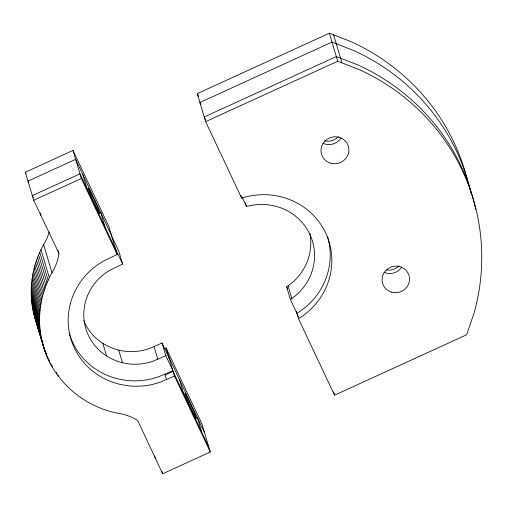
<?xml version="1.0" encoding="UTF-8"?>
<svg xmlns="http://www.w3.org/2000/svg" width="507" height="507" viewBox="0 0 507 507"><rect width="100%" height="100%" fill="white"/><g stroke="black" fill="none" stroke-linecap="round" stroke-linejoin="round"><path stroke-width="0.76" d="M164.788 348.582L166.112 347.979L201.925 423.953L210.285 451.997L162.639 473.785L137.72 420.537A50.808 48.786 -16.6 0 0 118.27 413.294C83.661 406.918 53.248 380.662 43.456 346.642L35.097 318.592C27.682 294.136 31.047 266.834 43.634 244.653A50.808 48.786 -16.6 0 0 49.185 232.054M43.456 346.642C36.041 322.179 39.413 294.884 51.993 272.696A50.808 48.786 -16.6 0 0 58.932 253.386L57.931 250.052M327.478 236.503A69.909 67.133 -16.6 0 1 301.031 310.62L296.88 313.288L290.441 299.637L286.67 286.994L292.311 282.576A54.186 52.031 -16.6 0 0 309.859 233.283M290.441 299.637L296.082 295.22A54.186 52.031 -16.6 0 0 308.624 231.876A54.186 52.031 -16.6 0 0 248.367 206.083L246.51 206.444L242.333 197.572M205.62 121.661L337.719 61.252L359.615 69.77A220.317 211.571 -16.6 0 1 474.172 312.794L466.649 334.766L334.544 395.175L298.477 318.662L302.635 315.994A69.909 67.133 -16.6 0 0 325.665 232.998A69.909 67.133 -16.6 0 0 246.434 196.767L241.681 198.174L205.62 121.661L197.261 93.624L329.36 33.215L351.256 41.726A220.317 211.571 -16.6 0 1 468.443 184.58M58.932 253.386L33.709 200.271L25.35 172.228L72.995 150.44L108.809 226.414L117.168 254.463L103.143 261.232L97.388 264.927A69.909 67.133 -16.6 0 0 78.762 284.478L75.429 290.321A69.909 67.133 -16.6 0 0 119.728 384.287L126.408 385.548A69.909 67.133 -16.6 0 0 153.583 384.154L160.168 382.208L174.471 376.023L166.112 347.979M33.709 200.271L81.354 178.483L72.995 150.44M111.8 236.446L118.866 251.434L122.631 264.077L110.101 270.073L105.767 272.855A52.671 50.58 -16.6 0 0 84.485 306.26L83.889 311.216A52.671 50.58 -16.6 0 0 104.239 354.393C111.153 359.317 119.234 362.524 127.637 363.734A52.671 50.58 -16.6 0 0 148.114 362.682L153.07 361.218L165.802 355.661L162.037 343.024L149.299 348.582L144.343 350.045A52.671 50.58 -16.6 0 1 123.866 351.098C115.469 349.887 107.383 346.68 100.475 341.75A52.671 50.58 -16.6 0 1 83.782 320.804M69.129 332.966A69.909 67.133 -16.6 0 0 118.125 378.913L124.804 380.18A69.909 67.133 -16.6 0 0 151.986 378.78L158.564 376.834L172.868 370.649L165.802 355.661M165.136 374.984L173.077 371.352L208.89 447.326M28.665 182.488L27.999 181.113L75.644 159.325L111.458 235.305M33.316 197.667L32.315 195.601L79.96 173.812L115.78 249.786M25.35 172.228L26.009 173.603M197.261 93.624L198.605 96.482M200.918 104.645L199.904 102.503L332.009 42.094L353.905 50.605A220.317 211.571 -16.6 0 1 471.092 193.459M286.67 286.994L287.317 288.363M205.569 119.848L204.226 116.99L336.325 56.575L358.221 65.092A220.317 211.571 -16.6 0 1 475.737 209.448M297.089 313.991L298.433 316.85M168.761 356.865L204.575 432.839M162.037 343.024L169.104 358.012M115.571 249.089L122.631 264.077M81.354 178.483L117.168 254.463M174.471 376.023L210.285 451.997M37.873 326.559L35.097 318.592M333.562 34.66L341.921 62.697M329.36 33.215L337.719 61.252M333.549 391.835L334.544 395.175M296.215 311.057L298.477 318.662M288.084 285.891L291.848 298.528M245.407 202.724L246.51 206.444M240.888 195.499L241.681 198.174M197.413 417.648L201.729 432.129M179.503 379.654L183.819 394.142M164.927 374.28L166.53 379.654M154.058 346.668L157.823 359.311M100.716 212.509L105.031 226.997M82.806 174.522L87.128 189.01M161.841 471.117L162.639 473.785M118.72 350.122L122.485 362.765M102.794 343.264L106.565 355.901M43.634 244.653L51.993 272.696M40.978 249.729L49.337 277.773M39.761 252.321L48.121 280.365M38.621 254.939L46.986 282.988M37.562 257.588L45.922 285.637M36.58 260.268L44.946 288.312M35.68 262.968L44.039 291.012M34.863 265.693L43.222 293.737M34.121 268.437L42.487 296.481M33.468 271.201L41.828 299.244M32.892 273.976L41.251 302.02M32.397 276.765L40.763 304.808M31.992 279.566L40.351 307.61M31.668 282.374L40.028 310.423M31.428 285.194L39.787 313.237M58.242 375.079L58.692 376.593M31.269 288.008L39.635 316.057M56.34 372.043L57.018 374.318M31.2 290.828L39.559 318.878M31.212 293.648L39.571 321.698M31.307 296.468L39.673 324.512M51.739 364.951L52.417 367.226M31.491 299.276L39.85 327.319M50.573 363.259L51.03 364.774M31.757 302.077L40.116 330.127M48.811 359.254L49.711 362.283M32.106 304.872L40.465 332.915M47.797 357.486L48.476 359.761M32.537 307.648L40.896 335.697M45.731 351.89L47.316 357.194M33.056 310.417L41.416 338.461M41.713 339.443L42.841 343.233M44.198 347.777L46.232 354.602M33.652 313.161L45.224 351.972M34.337 315.886L44.299 349.323M154.711 455.907L155.491 458.588M40.205 212.744L40.972 215.424M341.04 137.98A13.981 13.429 -16.6 0 1 323.035 143.304M338.372 136.738A13.981 13.429 -16.6 0 1 324.581 140.813M401.753 267.037A13.778 13.226 -16.6 0 1 384.008 272.284M399.104 265.763A13.778 13.226 -16.6 0 1 386.835 270.028M89.777 190.828L89.39 190.1A13.981 0.564 65.4 0 0 90.018 193.306A13.981 0.564 65.4 0 0 98.066 210.69L98.447 211.419A13.981 0.564 65.4 0 0 97.819 208.206A13.981 0.564 65.4 0 0 89.777 190.828M186.468 395.961L186.088 395.232A13.981 0.564 65.4 0 0 186.715 398.445A13.981 0.564 65.4 0 0 194.764 415.822L195.144 416.558A13.981 0.564 65.4 0 0 194.517 413.344A13.981 0.564 65.4 0 0 186.468 395.961M391.803 292.197A13.778 13.226 -16.6 0 0 409.193 276.144A13.778 13.226 -16.6 0 0 386.442 269.92A13.778 13.226 -16.6 0 0 391.803 292.197M330.862 163.229A13.981 13.429 -16.6 0 0 348.512 146.935A13.981 13.429 -16.6 0 0 325.424 140.616A13.981 13.429 -16.6 0 0 330.862 163.229"/></g></svg>
